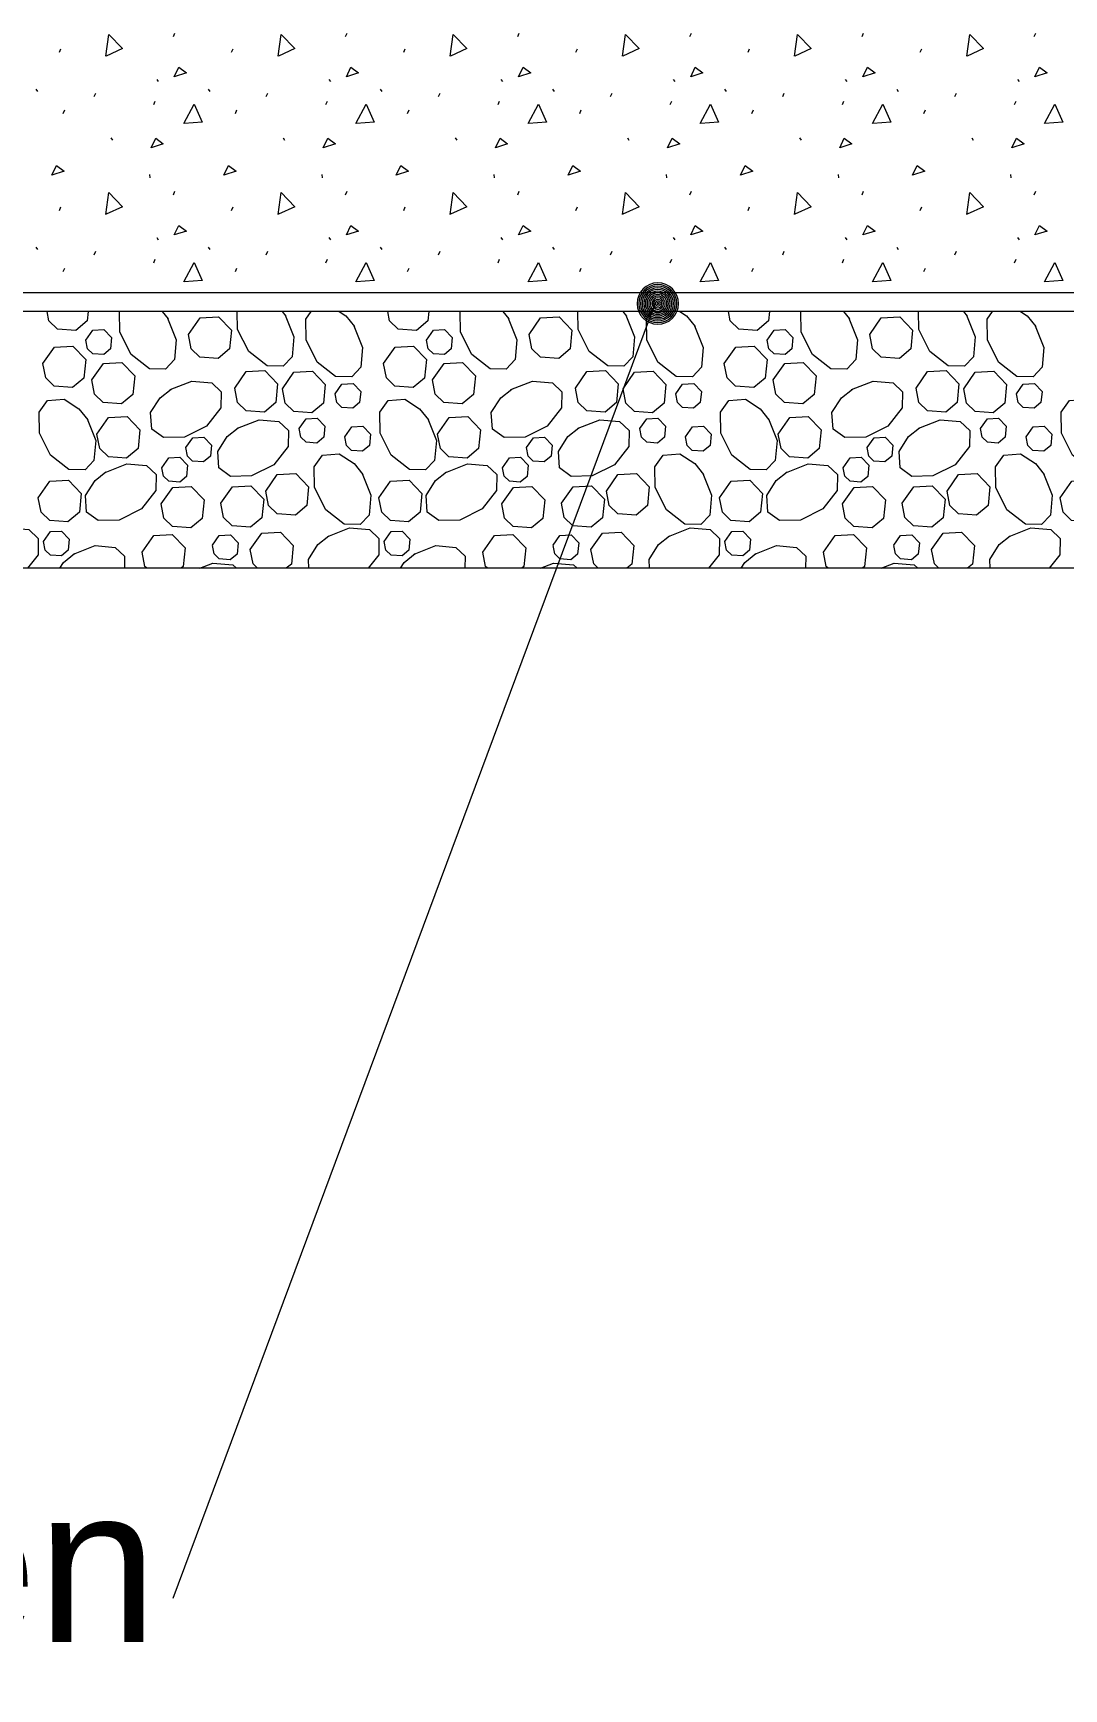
# Model space of a CAD drawing. Header units: inches. Extents: x -4443104 to -4439086, y 793046 to 798506.
# Drawn here: x -4442419.48 to -4442389.55, y 793253.97 to 793302.05 of the extents above; entities that cross this region are included whole.
import ezdxf

# ---------------------------------------------------------------- set-up
doc = ezdxf.new("R2010")
doc.units = ezdxf.units.IN
doc.header["$MEASUREMENT"] = 0
doc.layers.add('Level 1', color=7, linetype='Continuous', lineweight=0)
doc.layers.add('Level 3', color=7, linetype='Continuous', lineweight=0)
doc.styles.add('Style-Arial', font='arial.ttf')

# ---------------------------------------------------------------- blocks, each defined once
blk = doc.blocks.new('LT3_2')
at = {"layer": 'Level 3', "color": 7, "linetype": 'Continuous', "lineweight": 13, "extrusion": (0, 0, -1)}
for radius in [6, 5.52, 5.04, 4.56, 4.08, 3.6, 3.12, 2.64, 2.16, 1.68, 1.2, 0.72, 0.24]:
    blk.add_circle((0, 0), radius, dxfattribs=at)

msp = doc.modelspace()

# ---------------------------------------------------------------- linework, layer by layer
at = {"layer": 'Level 1', "color": 7, "linetype": 'Continuous', "lineweight": 13}
for p, q in [((-4442415.4074, 793301.9483), (-4442415.363, 793302.0483)), ((-4442410.4074, 793301.9483), (-4442410.363, 793302.0483)), ((-4442405.4074, 793301.9483), (-4442405.363, 793302.0483)), ((-4442400.4074, 793301.9483), (-4442400.363, 793302.0483)), ((-4442395.4074, 793301.9483), (-4442395.363, 793302.0483)), ((-4442390.4074, 793301.9483), (-4442390.363, 793302.0483)), ((-4442418.7203, 793301.4932), (-4442418.6758, 793301.5932)), ((-4442413.7203, 793301.4932), (-4442413.6758, 793301.5932)), ((-4442408.7203, 793301.4932), (-4442408.6758, 793301.5932)), ((-4442403.7203, 793301.4932), (-4442403.6758, 793301.5932)), ((-4442398.7203, 793301.4932), (-4442398.6758, 793301.5932)), ((-4442393.7203, 793301.4932), (-4442393.6758, 793301.5932)), ((-4442419.3991, 793300.4229), (-4442419.3548, 793300.3563)), ((-4442415.8944, 793300.7054), (-4442415.8499, 793300.6388)), ((-4442414.3991, 793300.4229), (-4442414.3548, 793300.3563)), ((-4442410.8944, 793300.7054), (-4442410.8499, 793300.6388)), ((-4442409.3991, 793300.4229), (-4442409.3548, 793300.3563)), ((-4442405.8944, 793300.7054), (-4442405.8499, 793300.6388)), ((-4442404.3991, 793300.4229), (-4442404.3548, 793300.3563)), ((-4442400.8944, 793300.7054), (-4442400.8499, 793300.6388)), ((-4442399.3991, 793300.4229), (-4442399.3548, 793300.3563)), ((-4442395.8944, 793300.7054), (-4442395.8499, 793300.6388)), ((-4442394.3991, 793300.4229), (-4442394.3548, 793300.3563)), ((-4442390.8944, 793300.7054), (-4442390.8499, 793300.6388)), ((-4442417.7101, 793300.2057), (-4442417.6656, 793300.3055)), ((-4442415.9785, 793299.9738), (-4442415.934, 793300.0738)), ((-4442412.7101, 793300.2057), (-4442412.6656, 793300.3055)), ((-4442410.9785, 793299.9738), (-4442410.934, 793300.0738)), ((-4442407.7101, 793300.2057), (-4442407.6656, 793300.3055)), ((-4442405.9785, 793299.9738), (-4442405.934, 793300.0738)), ((-4442402.7101, 793300.2057), (-4442402.6656, 793300.3055)), ((-4442400.9785, 793299.9738), (-4442400.934, 793300.0738)), ((-4442397.7101, 793300.2057), (-4442397.6656, 793300.3055)), ((-4442395.9785, 793299.9738), (-4442395.934, 793300.0738)), ((-4442392.7101, 793300.2057), (-4442392.6656, 793300.3055)), ((-4442390.9785, 793299.9738), (-4442390.934, 793300.0738)), ((-4442418.6093, 793299.7185), (-4442418.5648, 793299.8184)), ((-4442413.6093, 793299.7185), (-4442413.5648, 793299.8184)), ((-4442408.6093, 793299.7185), (-4442408.5648, 793299.8184)), ((-4442403.6093, 793299.7185), (-4442403.5648, 793299.8184)), ((-4442398.6093, 793299.7185), (-4442398.5648, 793299.8184)), ((-4442393.6093, 793299.7185), (-4442393.5648, 793299.8184)), ((-4442417.2216, 793299.0082), (-4442417.1773, 793298.9415)), ((-4442412.2216, 793299.0082), (-4442412.1773, 793298.9415)), ((-4442407.2216, 793299.0082), (-4442407.1773, 793298.9415)), ((-4442402.2216, 793299.0082), (-4442402.1773, 793298.9415)), ((-4442397.2216, 793299.0082), (-4442397.1773, 793298.9415)), ((-4442392.2216, 793299.0082), (-4442392.1773, 793298.9415)), ((-4442416.0995, 793297.9433), (-4442416.0884, 793297.8434)), ((-4442411.0995, 793297.9433), (-4442411.0884, 793297.8434)), ((-4442406.0995, 793297.9433), (-4442406.0884, 793297.8434)), ((-4442401.0995, 793297.9433), (-4442401.0884, 793297.8434)), ((-4442396.0995, 793297.9433), (-4442396.0884, 793297.8434)), ((-4442391.0995, 793297.9433), (-4442391.0884, 793297.8434)), ((-4442415.4074, 793297.3542), (-4442415.363, 793297.4542)), ((-4442410.4074, 793297.3542), (-4442410.363, 793297.4542)), ((-4442405.4074, 793297.3542), (-4442405.363, 793297.4542)), ((-4442400.4074, 793297.3542), (-4442400.363, 793297.4542)), ((-4442395.4074, 793297.3542), (-4442395.363, 793297.4542)), ((-4442390.4074, 793297.3542), (-4442390.363, 793297.4542)), ((-4442418.7203, 793296.899), (-4442418.6758, 793296.999)), ((-4442413.7203, 793296.899), (-4442413.6758, 793296.999)), ((-4442408.7203, 793296.899), (-4442408.6758, 793296.999)), ((-4442403.7203, 793296.899), (-4442403.6758, 793296.999)), ((-4442398.7203, 793296.899), (-4442398.6758, 793296.999)), ((-4442393.7203, 793296.899), (-4442393.6758, 793296.999)), ((-4442415.8944, 793296.1113), (-4442415.8499, 793296.0447)), ((-4442410.8944, 793296.1113), (-4442410.8499, 793296.0447)), ((-4442405.8944, 793296.1113), (-4442405.8499, 793296.0447)), ((-4442400.8944, 793296.1113), (-4442400.8499, 793296.0447)), ((-4442395.8944, 793296.1113), (-4442395.8499, 793296.0447)), ((-4442390.8944, 793296.1113), (-4442390.8499, 793296.0447)), ((-4442419.3991, 793295.8288), (-4442419.3548, 793295.7622)), ((-4442417.7101, 793295.6115), (-4442417.6656, 793295.7114)), ((-4442414.3991, 793295.8288), (-4442414.3548, 793295.7622)), ((-4442412.7101, 793295.6115), (-4442412.6656, 793295.7114)), ((-4442409.3991, 793295.8288), (-4442409.3548, 793295.7622)), ((-4442407.7101, 793295.6115), (-4442407.6656, 793295.7114)), ((-4442404.3991, 793295.8288), (-4442404.3548, 793295.7622)), ((-4442402.7101, 793295.6115), (-4442402.6656, 793295.7114)), ((-4442399.3991, 793295.8288), (-4442399.3548, 793295.7622)), ((-4442397.7101, 793295.6115), (-4442397.6656, 793295.7114)), ((-4442394.3991, 793295.8288), (-4442394.3548, 793295.7622)), ((-4442392.7101, 793295.6115), (-4442392.6656, 793295.7114)), ((-4442418.6093, 793295.1244), (-4442418.5648, 793295.2243)), ((-4442415.9785, 793295.3797), (-4442415.934, 793295.4797)), ((-4442413.6093, 793295.1244), (-4442413.5648, 793295.2243)), ((-4442410.9785, 793295.3797), (-4442410.934, 793295.4797)), ((-4442408.6093, 793295.1244), (-4442408.5648, 793295.2243)), ((-4442405.9785, 793295.3797), (-4442405.934, 793295.4797)), ((-4442403.6093, 793295.1244), (-4442403.5648, 793295.2243)), ((-4442400.9785, 793295.3797), (-4442400.934, 793295.4797)), ((-4442398.6093, 793295.1244), (-4442398.5648, 793295.2243)), ((-4442395.9785, 793295.3797), (-4442395.934, 793295.4797)), ((-4442393.6093, 793295.1244), (-4442393.5648, 793295.2243)), ((-4442390.9785, 793295.3797), (-4442390.934, 793295.4797))]:
    msp.add_line(p, q, dxfattribs=at)
at = {"layer": 'Level 1', "color": 7, "linetype": 'Continuous', "lineweight": 13, "flags": 128}
for points in [[(-4442417.3698, 793301.3784), (-4442417.2818, 793302.0128), (-4442416.8843, 793301.6023), (-4442417.3594, 793301.3822)], [(-4442412.3698, 793301.3784), (-4442412.2818, 793302.0128), (-4442411.8843, 793301.6023), (-4442412.3594, 793301.3822)], [(-4442407.3698, 793301.3784), (-4442407.2818, 793302.0128), (-4442406.8843, 793301.6023), (-4442407.3594, 793301.3822)], [(-4442402.3698, 793301.3784), (-4442402.2818, 793302.0128), (-4442401.8843, 793301.6023), (-4442402.3594, 793301.3822)], [(-4442397.3698, 793301.3784), (-4442397.2818, 793302.0128), (-4442396.8843, 793301.6023), (-4442397.3594, 793301.3822)], [(-4442392.3698, 793301.3784), (-4442392.2818, 793302.0128), (-4442391.8843, 793301.6023), (-4442392.3594, 793301.3822)], [(-4442415.3853, 793300.7828), (-4442415.252, 793301.0603), (-4442415.03, 793300.8938), (-4442415.3853, 793300.7828)], [(-4442410.3853, 793300.7828), (-4442410.252, 793301.0603), (-4442410.03, 793300.8938), (-4442410.3853, 793300.7828)], [(-4442405.3853, 793300.7828), (-4442405.252, 793301.0603), (-4442405.03, 793300.8938), (-4442405.3853, 793300.7828)], [(-4442400.3853, 793300.7828), (-4442400.252, 793301.0603), (-4442400.03, 793300.8938), (-4442400.3853, 793300.7828)], [(-4442395.3853, 793300.7828), (-4442395.252, 793301.0603), (-4442395.03, 793300.8938), (-4442395.3853, 793300.7828)], [(-4442390.3853, 793300.7828), (-4442390.252, 793301.0603), (-4442390.03, 793300.8938), (-4442390.3853, 793300.7828)], [(-4442415.1078, 793299.4189), (-4442414.808, 793299.9849), (-4442414.5749, 793299.4633), (-4442415.0966, 793299.4189)], [(-4442410.1078, 793299.4189), (-4442409.808, 793299.9849), (-4442409.5749, 793299.4633), (-4442410.0966, 793299.4189)], [(-4442405.1078, 793299.4189), (-4442404.808, 793299.9849), (-4442404.5749, 793299.4633), (-4442405.0966, 793299.4189)], [(-4442400.1078, 793299.4189), (-4442399.808, 793299.9849), (-4442399.5749, 793299.4633), (-4442400.0966, 793299.4189)], [(-4442395.1078, 793299.4189), (-4442394.808, 793299.9849), (-4442394.5749, 793299.4633), (-4442395.0966, 793299.4189)], [(-4442390.1078, 793299.4189), (-4442389.808, 793299.9849), (-4442389.5749, 793299.4633), (-4442390.0966, 793299.4189)], [(-4442416.0561, 793298.7195), (-4442415.923, 793298.997), (-4442415.701, 793298.8305), (-4442416.0561, 793298.7195)], [(-4442411.0561, 793298.7195), (-4442410.923, 793298.997), (-4442410.701, 793298.8305), (-4442411.0561, 793298.7195)], [(-4442406.0561, 793298.7195), (-4442405.923, 793298.997), (-4442405.701, 793298.8305), (-4442406.0561, 793298.7195)], [(-4442401.0561, 793298.7195), (-4442400.923, 793298.997), (-4442400.701, 793298.8305), (-4442401.0561, 793298.7195)], [(-4442396.0561, 793298.7195), (-4442395.923, 793298.997), (-4442395.701, 793298.8305), (-4442396.0561, 793298.7195)], [(-4442391.0561, 793298.7195), (-4442390.923, 793298.997), (-4442390.701, 793298.8305), (-4442391.0561, 793298.7195)], [(-4442418.94, 793297.926), (-4442418.8069, 793298.2035), (-4442418.5849, 793298.037), (-4442418.94, 793297.926)], [(-4442413.94, 793297.926), (-4442413.8069, 793298.2035), (-4442413.5849, 793298.037), (-4442413.94, 793297.926)], [(-4442408.94, 793297.926), (-4442408.8069, 793298.2035), (-4442408.5849, 793298.037), (-4442408.94, 793297.926)], [(-4442403.94, 793297.926), (-4442403.8069, 793298.2035), (-4442403.5849, 793298.037), (-4442403.94, 793297.926)], [(-4442398.94, 793297.926), (-4442398.8069, 793298.2035), (-4442398.5849, 793298.037), (-4442398.94, 793297.926)], [(-4442393.94, 793297.926), (-4442393.8069, 793298.2035), (-4442393.5849, 793298.037), (-4442393.94, 793297.926)], [(-4442417.3698, 793296.7843), (-4442417.2818, 793297.4187), (-4442416.8843, 793297.0082), (-4442417.3594, 793296.788)], [(-4442412.3698, 793296.7843), (-4442412.2818, 793297.4187), (-4442411.8843, 793297.0082), (-4442412.3594, 793296.788)], [(-4442407.3698, 793296.7843), (-4442407.2818, 793297.4187), (-4442406.8843, 793297.0082), (-4442407.3594, 793296.788)], [(-4442402.3698, 793296.7843), (-4442402.2818, 793297.4187), (-4442401.8843, 793297.0082), (-4442402.3594, 793296.788)], [(-4442397.3698, 793296.7843), (-4442397.2818, 793297.4187), (-4442396.8843, 793297.0082), (-4442397.3594, 793296.788)], [(-4442392.3698, 793296.7843), (-4442392.2818, 793297.4187), (-4442391.8843, 793297.0082), (-4442392.3594, 793296.788)], [(-4442415.3853, 793296.1887), (-4442415.252, 793296.4662), (-4442415.03, 793296.2997), (-4442415.3853, 793296.1887)], [(-4442410.3853, 793296.1887), (-4442410.252, 793296.4662), (-4442410.03, 793296.2997), (-4442410.3853, 793296.1887)], [(-4442405.3853, 793296.1887), (-4442405.252, 793296.4662), (-4442405.03, 793296.2997), (-4442405.3853, 793296.1887)], [(-4442400.3853, 793296.1887), (-4442400.252, 793296.4662), (-4442400.03, 793296.2997), (-4442400.3853, 793296.1887)], [(-4442395.3853, 793296.1887), (-4442395.252, 793296.4662), (-4442395.03, 793296.2997), (-4442395.3853, 793296.1887)], [(-4442390.3853, 793296.1887), (-4442390.252, 793296.4662), (-4442390.03, 793296.2997), (-4442390.3853, 793296.1887)], [(-4442415.1078, 793294.8248), (-4442414.808, 793295.3908), (-4442414.5749, 793294.8692), (-4442415.0966, 793294.8248)], [(-4442410.1078, 793294.8248), (-4442409.808, 793295.3908), (-4442409.5749, 793294.8692), (-4442410.0966, 793294.8248)], [(-4442405.1078, 793294.8248), (-4442404.808, 793295.3908), (-4442404.5749, 793294.8692), (-4442405.0966, 793294.8248)], [(-4442400.1078, 793294.8248), (-4442399.808, 793295.3908), (-4442399.5749, 793294.8692), (-4442400.0966, 793294.8248)], [(-4442395.1078, 793294.8248), (-4442394.808, 793295.3908), (-4442394.5749, 793294.8692), (-4442395.0966, 793294.8248)], [(-4442390.1078, 793294.8248), (-4442389.808, 793295.3908), (-4442389.5749, 793294.8692), (-4442390.0966, 793294.8248)]]:
    msp.add_lwpolyline(points, dxfattribs=at)
at = {"layer": 'Level 3', "color": 7, "linetype": 'Continuous', "lineweight": 13}
for p, q in [((-4442347.5861, 793294.5059), (-4442477.736, 793294.5059)), ((-4442415.4131, 793256.6013), (-4442401.3965, 793294.247)), ((-4442347.5861, 793293.9673), (-4442477.736, 793293.9673))]:
    msp.add_line(p, q, dxfattribs=at)
at = {"layer": 'Level 3', "color": 7, "linetype": 'Continuous', "lineweight": 0}
for p, q in [((-4442415.7336, 793293.9673), (-4442415.5594, 793293.7489)), ((-4442412.2523, 793293.9673), (-4442412.1432, 793293.8304)), ((-4442405.8401, 793293.9673), (-4442405.6659, 793293.7489)), ((-4442402.3588, 793293.9673), (-4442402.2497, 793293.8304)), ((-4442395.9466, 793293.9673), (-4442395.7724, 793293.7489)), ((-4442392.4653, 793293.9673), (-4442392.3562, 793293.8304))]:
    msp.add_line(p, q, dxfattribs=at)
at = {"layer": 'Level 3', "color": 7, "linetype": 'Continuous', "lineweight": 0, "flags": 128}
for points in [[(-4442417.8847, 793293.9673), (-4442417.9122, 793293.6919), (-4442418.2437, 793293.4162), (-4442418.7737, 793293.4544), (-4442419.0229, 793293.6964), (-4442419.0757, 793293.9673)], [(-4442415.5757, 793293.7744), (-4442415.3262, 793293.1457), (-4442415.3762, 793292.5679), (-4442415.6372, 793292.2932), (-4442416.1059, 793292.3022), (-4442416.6384, 793292.7187), (-4442416.9604, 793293.3627), (-4442416.9711, 793293.9673)], [(-4442414.9717, 793293.2987), (-4442414.6357, 793293.7769), (-4442414.0989, 793293.8074), (-4442413.7257, 793293.4207), (-4442413.7797, 793292.8787), (-4442414.1112, 793292.6029), (-4442414.6412, 793292.6412), (-4442414.8904, 793292.8829), (-4442414.9714, 793293.2987)], [(-4442412.1592, 793293.8557), (-4442411.9099, 793293.2269), (-4442411.9599, 793292.6492), (-4442412.2209, 793292.3747), (-4442412.6897, 793292.3834), (-4442413.2222, 793292.8002), (-4442413.5442, 793293.4442), (-4442413.5534, 793293.9673)], [(-4442410.1664, 793293.5507), (-4442409.9172, 793292.9219), (-4442409.9669, 793292.3442), (-4442410.2279, 793292.0697), (-4442410.6967, 793292.0784), (-4442411.2294, 793292.4952), (-4442411.5512, 793293.1392), (-4442411.5619, 793293.7459), (-4442411.4047, 793293.9673)], [(-4442410.5976, 793293.9673), (-4442410.4034, 793293.8429), (-4442410.1502, 793293.5254)], [(-4442407.9912, 793293.9673), (-4442408.0187, 793293.6919), (-4442408.3502, 793293.4162), (-4442408.8802, 793293.4544), (-4442409.1294, 793293.6964), (-4442409.1822, 793293.9673)], [(-4442405.6822, 793293.7744), (-4442405.4327, 793293.1457), (-4442405.4827, 793292.5679), (-4442405.7437, 793292.2932), (-4442406.2124, 793292.3022), (-4442406.7449, 793292.7187), (-4442407.0669, 793293.3627), (-4442407.0776, 793293.9673)], [(-4442405.0782, 793293.2987), (-4442404.7422, 793293.7769), (-4442404.2054, 793293.8074), (-4442403.8322, 793293.4207), (-4442403.8862, 793292.8787), (-4442404.2177, 793292.6029), (-4442404.7477, 793292.6412), (-4442404.9969, 793292.8829), (-4442405.0779, 793293.2987)], [(-4442402.2657, 793293.8557), (-4442402.0164, 793293.2269), (-4442402.0664, 793292.6492), (-4442402.3274, 793292.3747), (-4442402.7962, 793292.3834), (-4442403.3287, 793292.8002), (-4442403.6507, 793293.4442), (-4442403.6599, 793293.9673)], [(-4442400.2729, 793293.5507), (-4442400.0237, 793292.9219), (-4442400.0734, 793292.3442), (-4442400.3344, 793292.0697), (-4442400.8032, 793292.0784), (-4442401.3359, 793292.4952), (-4442401.6577, 793293.1392), (-4442401.6684, 793293.7459), (-4442401.5112, 793293.9673)], [(-4442400.7041, 793293.9673), (-4442400.5099, 793293.8429), (-4442400.2567, 793293.5254)], [(-4442398.0977, 793293.9673), (-4442398.1252, 793293.6919), (-4442398.4567, 793293.4162), (-4442398.9867, 793293.4544), (-4442399.2359, 793293.6964), (-4442399.2887, 793293.9673)], [(-4442395.7887, 793293.7744), (-4442395.5392, 793293.1457), (-4442395.5892, 793292.5679), (-4442395.8502, 793292.2932), (-4442396.3189, 793292.3022), (-4442396.8514, 793292.7187), (-4442397.1734, 793293.3627), (-4442397.1841, 793293.9673)], [(-4442395.1847, 793293.2987), (-4442394.8487, 793293.7769), (-4442394.3119, 793293.8074), (-4442393.9387, 793293.4207), (-4442393.9927, 793292.8787), (-4442394.3242, 793292.6029), (-4442394.8542, 793292.6412), (-4442395.1034, 793292.8829), (-4442395.1844, 793293.2987)], [(-4442392.3722, 793293.8557), (-4442392.1229, 793293.2269), (-4442392.1729, 793292.6492), (-4442392.4339, 793292.3747), (-4442392.9027, 793292.3834), (-4442393.4352, 793292.8002), (-4442393.7572, 793293.4442), (-4442393.7664, 793293.9673)], [(-4442390.3794, 793293.5507), (-4442390.1302, 793292.9219), (-4442390.1799, 793292.3442), (-4442390.4409, 793292.0697), (-4442390.9097, 793292.0784), (-4442391.4424, 793292.4952), (-4442391.7642, 793293.1392), (-4442391.7749, 793293.7459), (-4442391.6177, 793293.9673)], [(-4442390.8106, 793293.9673), (-4442390.6164, 793293.8429), (-4442390.3632, 793293.5254)], [(-4442417.9492, 793293.1322), (-4442417.7474, 793293.4192), (-4442417.4254, 793293.4377), (-4442417.2017, 793293.2054), (-4442417.2339, 793292.8802), (-4442417.4329, 793292.7147), (-4442417.7509, 793292.7379), (-4442417.9004, 793292.8829), (-4442417.9489, 793293.1322)], [(-4442408.0557, 793293.1322), (-4442407.8539, 793293.4192), (-4442407.5319, 793293.4377), (-4442407.3082, 793293.2054), (-4442407.3404, 793292.8802), (-4442407.5394, 793292.7147), (-4442407.8574, 793292.7379), (-4442408.0069, 793292.8829), (-4442408.0554, 793293.1322)], [(-4442398.1622, 793293.1322), (-4442397.9604, 793293.4192), (-4442397.6384, 793293.4377), (-4442397.4147, 793293.2054), (-4442397.4469, 793292.8802), (-4442397.6459, 793292.7147), (-4442397.9639, 793292.7379), (-4442398.1134, 793292.8829), (-4442398.1619, 793293.1322)], [(-4442419.1982, 793292.4517), (-4442418.8622, 793292.9297), (-4442418.3254, 793292.9604), (-4442417.9524, 793292.5737), (-4442418.0064, 793292.0314), (-4442418.3379, 793291.7557), (-4442418.8679, 793291.7942), (-4442419.1172, 793292.0359), (-4442419.1979, 793292.4514)], [(-4442409.3047, 793292.4517), (-4442408.9687, 793292.9297), (-4442408.4319, 793292.9604), (-4442408.0589, 793292.5737), (-4442408.1129, 793292.0314), (-4442408.4444, 793291.7557), (-4442408.9744, 793291.7942), (-4442409.2237, 793292.0359), (-4442409.3044, 793292.4514)], [(-4442399.4112, 793292.4517), (-4442399.0752, 793292.9297), (-4442398.5384, 793292.9604), (-4442398.1654, 793292.5737), (-4442398.2194, 793292.0314), (-4442398.5509, 793291.7557), (-4442399.0809, 793291.7942), (-4442399.3302, 793292.0359), (-4442399.4109, 793292.4514)], [(-4442417.7779, 793291.9769), (-4442417.4417, 793292.4549), (-4442416.9052, 793292.4857), (-4442416.5319, 793292.0989), (-4442416.5859, 793291.5567), (-4442416.9174, 793291.2809), (-4442417.4474, 793291.3194), (-4442417.6967, 793291.5612), (-4442417.7777, 793291.9767)], [(-4442413.6264, 793291.7399), (-4442413.2904, 793292.2182), (-4442412.7537, 793292.2487), (-4442412.3807, 793291.8619), (-4442412.4347, 793291.3199), (-4442412.7662, 793291.0442), (-4442413.2959, 793291.0824), (-4442413.5452, 793291.3242), (-4442413.6262, 793291.7397)], [(-4442407.8844, 793291.9769), (-4442407.5482, 793292.4549), (-4442407.0117, 793292.4857), (-4442406.6384, 793292.0989), (-4442406.6924, 793291.5567), (-4442407.0239, 793291.2809), (-4442407.5539, 793291.3194), (-4442407.8032, 793291.5612), (-4442407.8842, 793291.9767)], [(-4442403.7329, 793291.7399), (-4442403.3969, 793292.2182), (-4442402.8602, 793292.2487), (-4442402.4872, 793291.8619), (-4442402.5412, 793291.3199), (-4442402.8727, 793291.0442), (-4442403.4024, 793291.0824), (-4442403.6517, 793291.3242), (-4442403.7327, 793291.7397)], [(-4442397.9909, 793291.9769), (-4442397.6547, 793292.4549), (-4442397.1182, 793292.4857), (-4442396.7449, 793292.0989), (-4442396.7989, 793291.5567), (-4442397.1304, 793291.2809), (-4442397.6604, 793291.3194), (-4442397.9097, 793291.5612), (-4442397.9907, 793291.9767)], [(-4442393.8394, 793291.7399), (-4442393.5034, 793292.2182), (-4442392.9667, 793292.2487), (-4442392.5937, 793291.8619), (-4442392.6477, 793291.3199), (-4442392.9792, 793291.0442), (-4442393.5089, 793291.0824), (-4442393.7582, 793291.3242), (-4442393.8392, 793291.7397)], [(-4442415.5014, 793291.6962), (-4442414.8727, 793291.9454), (-4442414.2949, 793291.8954), (-4442414.0204, 793291.6344), (-4442414.0292, 793291.1657), (-4442414.4459, 793290.6332), (-4442415.0899, 793290.3112), (-4442415.6967, 793290.3004), (-4442416.0384, 793290.5432), (-4442416.0707, 793291.0267), (-4442415.7934, 793291.4589), (-4442415.4762, 793291.7122)], [(-4442412.2437, 793291.7194), (-4442411.9077, 793292.1977), (-4442411.3709, 793292.2284), (-4442410.9977, 793291.8414), (-4442411.0517, 793291.2994), (-4442411.3834, 793291.0237), (-4442411.9132, 793291.0622), (-4442412.1624, 793291.3039), (-4442412.2434, 793291.7194)], [(-4442410.7142, 793291.5719), (-4442410.5127, 793291.8587), (-4442410.1904, 793291.8772), (-4442409.9667, 793291.6449), (-4442409.9992, 793291.3199), (-4442410.1979, 793291.1544), (-4442410.5159, 793291.1774), (-4442410.6657, 793291.3224), (-4442410.7142, 793291.5717)], [(-4442405.6079, 793291.6962), (-4442404.9792, 793291.9454), (-4442404.4014, 793291.8954), (-4442404.1269, 793291.6344), (-4442404.1357, 793291.1657), (-4442404.5524, 793290.6332), (-4442405.1964, 793290.3112), (-4442405.8032, 793290.3004), (-4442406.1449, 793290.5432), (-4442406.1772, 793291.0267), (-4442405.8999, 793291.4589), (-4442405.5827, 793291.7122)], [(-4442402.3502, 793291.7194), (-4442402.0142, 793292.1977), (-4442401.4774, 793292.2284), (-4442401.1042, 793291.8414), (-4442401.1582, 793291.2994), (-4442401.4899, 793291.0237), (-4442402.0197, 793291.0622), (-4442402.2689, 793291.3039), (-4442402.3499, 793291.7194)], [(-4442400.8207, 793291.5719), (-4442400.6192, 793291.8587), (-4442400.2969, 793291.8772), (-4442400.0732, 793291.6449), (-4442400.1057, 793291.3199), (-4442400.3044, 793291.1544), (-4442400.6224, 793291.1774), (-4442400.7722, 793291.3224), (-4442400.8207, 793291.5717)], [(-4442395.7144, 793291.6962), (-4442395.0857, 793291.9454), (-4442394.5079, 793291.8954), (-4442394.2334, 793291.6344), (-4442394.2422, 793291.1657), (-4442394.6589, 793290.6332), (-4442395.3029, 793290.3112), (-4442395.9097, 793290.3004), (-4442396.2514, 793290.5432), (-4442396.2837, 793291.0267), (-4442396.0064, 793291.4589), (-4442395.6892, 793291.7122)], [(-4442392.4567, 793291.7194), (-4442392.1207, 793292.1977), (-4442391.5839, 793292.2284), (-4442391.2107, 793291.8414), (-4442391.2647, 793291.2994), (-4442391.5964, 793291.0237), (-4442392.1262, 793291.0622), (-4442392.3754, 793291.3039), (-4442392.4564, 793291.7194)], [(-4442390.9272, 793291.5719), (-4442390.7257, 793291.8587), (-4442390.4034, 793291.8772), (-4442390.1797, 793291.6449), (-4442390.2122, 793291.3199), (-4442390.4109, 793291.1544), (-4442390.7289, 793291.1774), (-4442390.8787, 793291.3224), (-4442390.9272, 793291.5717)], [(-4442417.9142, 793290.8462), (-4442417.6647, 793290.2174), (-4442417.7147, 793289.6397), (-4442417.9757, 793289.3652), (-4442418.4444, 793289.3739), (-4442418.9772, 793289.7907), (-4442419.2989, 793290.4344), (-4442419.3097, 793291.0414), (-4442419.0669, 793291.3829), (-4442418.5834, 793291.4154), (-4442418.1512, 793291.1382), (-4442417.8979, 793290.8207)], [(-4442408.0207, 793290.8462), (-4442407.7712, 793290.2174), (-4442407.8212, 793289.6397), (-4442408.0822, 793289.3652), (-4442408.5509, 793289.3739), (-4442409.0837, 793289.7907), (-4442409.4054, 793290.4344), (-4442409.4162, 793291.0414), (-4442409.1734, 793291.3829), (-4442408.6899, 793291.4154), (-4442408.2577, 793291.1382), (-4442408.0044, 793290.8207)], [(-4442398.1272, 793290.8462), (-4442397.8777, 793290.2174), (-4442397.9277, 793289.6397), (-4442398.1887, 793289.3652), (-4442398.6574, 793289.3739), (-4442399.1902, 793289.7907), (-4442399.5119, 793290.4344), (-4442399.5227, 793291.0414), (-4442399.2799, 793291.3829), (-4442398.7964, 793291.4154), (-4442398.3642, 793291.1382), (-4442398.1109, 793290.8207)], [(-4442388.2337, 793290.8462), (-4442387.9842, 793290.2174), (-4442388.0342, 793289.6397), (-4442388.2952, 793289.3652), (-4442388.7639, 793289.3739), (-4442389.2967, 793289.7907), (-4442389.6184, 793290.4344), (-4442389.6292, 793291.0414), (-4442389.3864, 793291.3829), (-4442388.9029, 793291.4154), (-4442388.4707, 793291.1382), (-4442388.2174, 793290.8207)], [(-4442417.6284, 793290.4037), (-4442417.2922, 793290.8819), (-4442416.7554, 793290.9124), (-4442416.3824, 793290.5257), (-4442416.4364, 793289.9837), (-4442416.7679, 793289.7079), (-4442417.2979, 793289.7462), (-4442417.5472, 793289.9879), (-4442417.6282, 793290.4037)], [(-4442413.5507, 793290.5729), (-4442412.9217, 793290.8222), (-4442412.3442, 793290.7722), (-4442412.0694, 793290.5112), (-4442412.0782, 793290.0424), (-4442412.4949, 793289.5097), (-4442413.1389, 793289.1879), (-4442413.7457, 793289.1772), (-4442414.0874, 793289.4199), (-4442414.1197, 793289.9034), (-4442413.8427, 793290.3357), (-4442413.5252, 793290.5889)], [(-4442411.7547, 793290.5629), (-4442411.5529, 793290.8499), (-4442411.2309, 793290.8684), (-4442411.0072, 793290.6362), (-4442411.0394, 793290.3109), (-4442411.2384, 793290.1454), (-4442411.5564, 793290.1687), (-4442411.7059, 793290.3137), (-4442411.7544, 793290.5629)], [(-4442407.7349, 793290.4037), (-4442407.3987, 793290.8819), (-4442406.8619, 793290.9124), (-4442406.4889, 793290.5257), (-4442406.5429, 793289.9837), (-4442406.8744, 793289.7079), (-4442407.4044, 793289.7462), (-4442407.6537, 793289.9879), (-4442407.7347, 793290.4037)], [(-4442403.6572, 793290.5729), (-4442403.0282, 793290.8222), (-4442402.4507, 793290.7722), (-4442402.1759, 793290.5112), (-4442402.1847, 793290.0424), (-4442402.6014, 793289.5097), (-4442403.2454, 793289.1879), (-4442403.8522, 793289.1772), (-4442404.1939, 793289.4199), (-4442404.2262, 793289.9034), (-4442403.9492, 793290.3357), (-4442403.6317, 793290.5889)], [(-4442401.8612, 793290.5629), (-4442401.6594, 793290.8499), (-4442401.3374, 793290.8684), (-4442401.1137, 793290.6362), (-4442401.1459, 793290.3109), (-4442401.3449, 793290.1454), (-4442401.6629, 793290.1687), (-4442401.8124, 793290.3137), (-4442401.8609, 793290.5629)], [(-4442397.8414, 793290.4037), (-4442397.5052, 793290.8819), (-4442396.9684, 793290.9124), (-4442396.5954, 793290.5257), (-4442396.6494, 793289.9837), (-4442396.9809, 793289.7079), (-4442397.5109, 793289.7462), (-4442397.7602, 793289.9879), (-4442397.8412, 793290.4037)], [(-4442393.7637, 793290.5729), (-4442393.1347, 793290.8222), (-4442392.5572, 793290.7722), (-4442392.2824, 793290.5112), (-4442392.2912, 793290.0424), (-4442392.7079, 793289.5097), (-4442393.3519, 793289.1879), (-4442393.9587, 793289.1772), (-4442394.3004, 793289.4199), (-4442394.3327, 793289.9034), (-4442394.0557, 793290.3357), (-4442393.7382, 793290.5889)], [(-4442391.9677, 793290.5629), (-4442391.7659, 793290.8499), (-4442391.4439, 793290.8684), (-4442391.2202, 793290.6362), (-4442391.2524, 793290.3109), (-4442391.4514, 793290.1454), (-4442391.7694, 793290.1687), (-4442391.9189, 793290.3137), (-4442391.9674, 793290.5629)], [(-4442415.0489, 793290.0114), (-4442414.8472, 793290.2984), (-4442414.5252, 793290.3167), (-4442414.3014, 793290.0847), (-4442414.3337, 793289.7594), (-4442414.5327, 793289.5939), (-4442414.8507, 793289.6169), (-4442415.0002, 793289.7619), (-4442415.0487, 793290.0114)], [(-4442410.4307, 793290.3267), (-4442410.2289, 793290.6134), (-4442409.9069, 793290.6319), (-4442409.6829, 793290.3997), (-4442409.7154, 793290.0747), (-4442409.9142, 793289.9092), (-4442410.2322, 793289.9322), (-4442410.3819, 793290.0772), (-4442410.4304, 793290.3264)], [(-4442405.1554, 793290.0114), (-4442404.9537, 793290.2984), (-4442404.6317, 793290.3167), (-4442404.4079, 793290.0847), (-4442404.4402, 793289.7594), (-4442404.6392, 793289.5939), (-4442404.9572, 793289.6169), (-4442405.1067, 793289.7619), (-4442405.1552, 793290.0114)], [(-4442400.5372, 793290.3267), (-4442400.3354, 793290.6134), (-4442400.0134, 793290.6319), (-4442399.7894, 793290.3997), (-4442399.8219, 793290.0747), (-4442400.0207, 793289.9092), (-4442400.3387, 793289.9322), (-4442400.4884, 793290.0772), (-4442400.5369, 793290.3264)], [(-4442395.2619, 793290.0114), (-4442395.0602, 793290.2984), (-4442394.7382, 793290.3167), (-4442394.5144, 793290.0847), (-4442394.5467, 793289.7594), (-4442394.7457, 793289.5939), (-4442395.0637, 793289.6169), (-4442395.2132, 793289.7619), (-4442395.2617, 793290.0114)], [(-4442390.6437, 793290.3267), (-4442390.4419, 793290.6134), (-4442390.1199, 793290.6319), (-4442389.8959, 793290.3997), (-4442389.9284, 793290.0747), (-4442390.1272, 793289.9092), (-4442390.4452, 793289.9322), (-4442390.5949, 793290.0772), (-4442390.6434, 793290.3264)], [(-4442417.3934, 793289.2919), (-4442416.7644, 793289.5412), (-4442416.1869, 793289.4912), (-4442415.9124, 793289.2302), (-4442415.9212, 793288.7614), (-4442416.3379, 793288.2289), (-4442416.9817, 793287.9069), (-4442417.5887, 793287.8962), (-4442417.9302, 793288.1389), (-4442417.9627, 793288.6224), (-4442417.6854, 793289.0547), (-4442417.3679, 793289.3079)], [(-4442415.7424, 793289.4282), (-4442415.5407, 793289.7152), (-4442415.2187, 793289.7334), (-4442414.9949, 793289.5014), (-4442415.0272, 793289.1762), (-4442415.2262, 793289.0107), (-4442415.5442, 793289.0337), (-4442415.6937, 793289.1787), (-4442415.7422, 793289.4282)], [(-4442409.9227, 793289.2599), (-4442409.6732, 793288.6312), (-4442409.7232, 793288.0534), (-4442409.9842, 793287.7789), (-4442410.4529, 793287.7877), (-4442410.9857, 793288.2044), (-4442411.3074, 793288.8484), (-4442411.3182, 793289.4552), (-4442411.0754, 793289.7969), (-4442410.5919, 793289.8292), (-4442410.1597, 793289.5522), (-4442409.9064, 793289.2347)], [(-4442407.4999, 793289.2919), (-4442406.8709, 793289.5412), (-4442406.2934, 793289.4912), (-4442406.0189, 793289.2302), (-4442406.0277, 793288.7614), (-4442406.4444, 793288.2289), (-4442407.0882, 793287.9069), (-4442407.6952, 793287.8962), (-4442408.0367, 793288.1389), (-4442408.0692, 793288.6224), (-4442407.7919, 793289.0547), (-4442407.4744, 793289.3079)], [(-4442405.8489, 793289.4282), (-4442405.6472, 793289.7152), (-4442405.3252, 793289.7334), (-4442405.1014, 793289.5014), (-4442405.1337, 793289.1762), (-4442405.3327, 793289.0107), (-4442405.6507, 793289.0337), (-4442405.8002, 793289.1787), (-4442405.8487, 793289.4282)], [(-4442400.0292, 793289.2599), (-4442399.7797, 793288.6312), (-4442399.8297, 793288.0534), (-4442400.0907, 793287.7789), (-4442400.5594, 793287.7877), (-4442401.0922, 793288.2044), (-4442401.4139, 793288.8484), (-4442401.4247, 793289.4552), (-4442401.1819, 793289.7969), (-4442400.6984, 793289.8292), (-4442400.2662, 793289.5522), (-4442400.0129, 793289.2347)], [(-4442397.6064, 793289.2919), (-4442396.9774, 793289.5412), (-4442396.3999, 793289.4912), (-4442396.1254, 793289.2302), (-4442396.1342, 793288.7614), (-4442396.5509, 793288.2289), (-4442397.1947, 793287.9069), (-4442397.8017, 793287.8962), (-4442398.1432, 793288.1389), (-4442398.1757, 793288.6224), (-4442397.8984, 793289.0547), (-4442397.5809, 793289.3079)], [(-4442395.9554, 793289.4282), (-4442395.7537, 793289.7152), (-4442395.4317, 793289.7334), (-4442395.2079, 793289.5014), (-4442395.2402, 793289.1762), (-4442395.4392, 793289.0107), (-4442395.7572, 793289.0337), (-4442395.9067, 793289.1787), (-4442395.9552, 793289.4282)], [(-4442390.1357, 793289.2599), (-4442389.8862, 793288.6312), (-4442389.9362, 793288.0534), (-4442390.1972, 793287.7789), (-4442390.6659, 793287.7877), (-4442391.1987, 793288.2044), (-4442391.5204, 793288.8484), (-4442391.5312, 793289.4552), (-4442391.2884, 793289.7969), (-4442390.8049, 793289.8292), (-4442390.3727, 793289.5522), (-4442390.1194, 793289.2347)], [(-4442419.3319, 793288.5547), (-4442418.9957, 793289.0329), (-4442418.4589, 793289.0634), (-4442418.0859, 793288.6767), (-4442418.1399, 793288.1347), (-4442418.4714, 793287.8589), (-4442419.0014, 793287.8972), (-4442419.2507, 793288.1389), (-4442419.3314, 793288.5547)], [(-4442415.7649, 793288.3774), (-4442415.4287, 793288.8554), (-4442414.8919, 793288.8862), (-4442414.5189, 793288.4994), (-4442414.5729, 793287.9572), (-4442414.9044, 793287.6814), (-4442415.4344, 793287.7199), (-4442415.6837, 793287.9617), (-4442415.7644, 793288.3772)], [(-4442414.0307, 793288.3972), (-4442413.6944, 793288.8752), (-4442413.1577, 793288.9059), (-4442412.7847, 793288.5192), (-4442412.8387, 793287.9769), (-4442413.1702, 793287.7012), (-4442413.7002, 793287.7397), (-4442413.9494, 793287.9814), (-4442414.0302, 793288.3969)], [(-4442412.7269, 793288.7477), (-4442412.3909, 793289.2259), (-4442411.8542, 793289.2567), (-4442411.4809, 793288.8697), (-4442411.5349, 793288.3277), (-4442411.8667, 793288.0519), (-4442412.3964, 793288.0904), (-4442412.6457, 793288.3322), (-4442412.7267, 793288.7477)], [(-4442409.4384, 793288.5547), (-4442409.1022, 793289.0329), (-4442408.5654, 793289.0634), (-4442408.1924, 793288.6767), (-4442408.2464, 793288.1347), (-4442408.5779, 793287.8589), (-4442409.1079, 793287.8972), (-4442409.3572, 793288.1389), (-4442409.4379, 793288.5547)], [(-4442405.8714, 793288.3774), (-4442405.5352, 793288.8554), (-4442404.9984, 793288.8862), (-4442404.6254, 793288.4994), (-4442404.6794, 793287.9572), (-4442405.0109, 793287.6814), (-4442405.5409, 793287.7199), (-4442405.7902, 793287.9617), (-4442405.8709, 793288.3772)], [(-4442404.1372, 793288.3972), (-4442403.8009, 793288.8752), (-4442403.2642, 793288.9059), (-4442402.8912, 793288.5192), (-4442402.9452, 793287.9769), (-4442403.2767, 793287.7012), (-4442403.8067, 793287.7397), (-4442404.0559, 793287.9814), (-4442404.1367, 793288.3969)], [(-4442402.8334, 793288.7477), (-4442402.4974, 793289.2259), (-4442401.9607, 793289.2567), (-4442401.5874, 793288.8697), (-4442401.6414, 793288.3277), (-4442401.9732, 793288.0519), (-4442402.5029, 793288.0904), (-4442402.7522, 793288.3322), (-4442402.8332, 793288.7477)], [(-4442399.5449, 793288.5547), (-4442399.2087, 793289.0329), (-4442398.6719, 793289.0634), (-4442398.2989, 793288.6767), (-4442398.3529, 793288.1347), (-4442398.6844, 793287.8589), (-4442399.2144, 793287.8972), (-4442399.4637, 793288.1389), (-4442399.5444, 793288.5547)], [(-4442395.9779, 793288.3774), (-4442395.6417, 793288.8554), (-4442395.1049, 793288.8862), (-4442394.7319, 793288.4994), (-4442394.7859, 793287.9572), (-4442395.1174, 793287.6814), (-4442395.6474, 793287.7199), (-4442395.8967, 793287.9617), (-4442395.9774, 793288.3772)], [(-4442394.2437, 793288.3972), (-4442393.9074, 793288.8752), (-4442393.3707, 793288.9059), (-4442392.9977, 793288.5192), (-4442393.0517, 793287.9769), (-4442393.3832, 793287.7012), (-4442393.9132, 793287.7397), (-4442394.1624, 793287.9814), (-4442394.2432, 793288.3969)], [(-4442392.9399, 793288.7477), (-4442392.6039, 793289.2259), (-4442392.0672, 793289.2567), (-4442391.6939, 793288.8697), (-4442391.7479, 793288.3277), (-4442392.0797, 793288.0519), (-4442392.6094, 793288.0904), (-4442392.8587, 793288.3322), (-4442392.9397, 793288.7477)], [(-4442389.6514, 793288.5547), (-4442389.3152, 793289.0329), (-4442388.7784, 793289.0634), (-4442388.4054, 793288.6767), (-4442388.4594, 793288.1347), (-4442388.7909, 793287.8589), (-4442389.3209, 793287.8972), (-4442389.5702, 793288.1389), (-4442389.6509, 793288.5547)], [(-4442420.8129, 793287.4322), (-4442420.1839, 793287.6814), (-4442419.6064, 793287.6317), (-4442419.3319, 793287.3707), (-4442419.3404, 793286.9019), (-4442419.6502, 793286.5059)], [(-4442419.1787, 793287.2842), (-4442418.9769, 793287.5712), (-4442418.6549, 793287.5894), (-4442418.4312, 793287.3574), (-4442418.4634, 793287.0322), (-4442418.6624, 793286.8667), (-4442418.9804, 793286.8897), (-4442419.1299, 793287.0349), (-4442419.1784, 793287.2842)], [(-4442416.3162, 793286.9772), (-4442415.9799, 793287.4554), (-4442415.4434, 793287.4862), (-4442415.0702, 793287.0992), (-4442415.1242, 793286.5572), (-4442415.1858, 793286.5059)], [(-4442414.2767, 793287.1739), (-4442414.0749, 793287.4607), (-4442413.7529, 793287.4792), (-4442413.5289, 793287.2469), (-4442413.5614, 793286.9219), (-4442413.7602, 793286.7564), (-4442414.0784, 793286.7794), (-4442414.2279, 793286.9244), (-4442414.2764, 793287.1737)], [(-4442413.1749, 793287.0499), (-4442412.8389, 793287.5282), (-4442412.3022, 793287.5587), (-4442411.9292, 793287.1719), (-4442411.9832, 793286.6299), (-4442412.1323, 793286.5059)], [(-4442411.4714, 793286.5059), (-4442411.4887, 793286.7627), (-4442411.2114, 793287.1952), (-4442410.8939, 793287.4484)], [(-4442410.9194, 793287.4322), (-4442410.2904, 793287.6814), (-4442409.7129, 793287.6317), (-4442409.4384, 793287.3707), (-4442409.4469, 793286.9019), (-4442409.7567, 793286.5059)], [(-4442409.2852, 793287.2842), (-4442409.0834, 793287.5712), (-4442408.7614, 793287.5894), (-4442408.5377, 793287.3574), (-4442408.5699, 793287.0322), (-4442408.7689, 793286.8667), (-4442409.0869, 793286.8897), (-4442409.2364, 793287.0349), (-4442409.2849, 793287.2842)], [(-4442406.4227, 793286.9772), (-4442406.0864, 793287.4554), (-4442405.5499, 793287.4862), (-4442405.1767, 793287.0992), (-4442405.2307, 793286.5572), (-4442405.2923, 793286.5059)], [(-4442404.3832, 793287.1739), (-4442404.1814, 793287.4607), (-4442403.8594, 793287.4792), (-4442403.6354, 793287.2469), (-4442403.6679, 793286.9219), (-4442403.8667, 793286.7564), (-4442404.1849, 793286.7794), (-4442404.3344, 793286.9244), (-4442404.3829, 793287.1737)], [(-4442403.2814, 793287.0499), (-4442402.9454, 793287.5282), (-4442402.4087, 793287.5587), (-4442402.0357, 793287.1719), (-4442402.0897, 793286.6299), (-4442402.2388, 793286.5059)], [(-4442401.5779, 793286.5059), (-4442401.5952, 793286.7627), (-4442401.3179, 793287.1952), (-4442401.0004, 793287.4484)], [(-4442401.0259, 793287.4322), (-4442400.3969, 793287.6814), (-4442399.8194, 793287.6317), (-4442399.5449, 793287.3707), (-4442399.5534, 793286.9019), (-4442399.8632, 793286.5059)], [(-4442399.3917, 793287.2842), (-4442399.1899, 793287.5712), (-4442398.8679, 793287.5894), (-4442398.6442, 793287.3574), (-4442398.6764, 793287.0322), (-4442398.8754, 793286.8667), (-4442399.1934, 793286.8897), (-4442399.3429, 793287.0349), (-4442399.3914, 793287.2842)], [(-4442396.5292, 793286.9772), (-4442396.1929, 793287.4554), (-4442395.6564, 793287.4862), (-4442395.2832, 793287.0992), (-4442395.3372, 793286.5572), (-4442395.3988, 793286.5059)], [(-4442394.4897, 793287.1739), (-4442394.2879, 793287.4607), (-4442393.9659, 793287.4792), (-4442393.7419, 793287.2469), (-4442393.7744, 793286.9219), (-4442393.9732, 793286.7564), (-4442394.2914, 793286.7794), (-4442394.4409, 793286.9244), (-4442394.4894, 793287.1737)], [(-4442393.3879, 793287.0499), (-4442393.0519, 793287.5282), (-4442392.5152, 793287.5587), (-4442392.1422, 793287.1719), (-4442392.1962, 793286.6299), (-4442392.3453, 793286.5059)], [(-4442391.6844, 793286.5059), (-4442391.7017, 793286.7627), (-4442391.4244, 793287.1952), (-4442391.1069, 793287.4484)], [(-4442391.1324, 793287.4322), (-4442390.5034, 793287.6814), (-4442389.9259, 793287.6317), (-4442389.6514, 793287.3707), (-4442389.6599, 793286.9019), (-4442389.9697, 793286.5059)], [(-4442418.3077, 793286.9159), (-4442417.6789, 793287.1652), (-4442417.1012, 793287.1154), (-4442416.8267, 793286.8544), (-4442416.8332, 793286.5059)], [(-4442416.1774, 793286.5059), (-4442416.2349, 793286.5617), (-4442416.3159, 793286.9772)], [(-4442412.9615, 793286.5059), (-4442413.0939, 793286.6342), (-4442413.1747, 793287.0499)], [(-4442408.4142, 793286.9159), (-4442407.7854, 793287.1652), (-4442407.2077, 793287.1154), (-4442406.9332, 793286.8544), (-4442406.9397, 793286.5059)], [(-4442406.2839, 793286.5059), (-4442406.3414, 793286.5617), (-4442406.4224, 793286.9772)], [(-4442403.068, 793286.5059), (-4442403.2004, 793286.6342), (-4442403.2812, 793287.0499)], [(-4442398.5207, 793286.9159), (-4442397.8919, 793287.1652), (-4442397.3142, 793287.1154), (-4442397.0397, 793286.8544), (-4442397.0462, 793286.5059)], [(-4442396.3904, 793286.5059), (-4442396.4479, 793286.5617), (-4442396.5289, 793286.9772)], [(-4442393.1745, 793286.5059), (-4442393.3069, 793286.6342), (-4442393.3877, 793287.0499)], [(-4442418.7106, 793286.5059), (-4442418.5997, 793286.6789), (-4442418.2822, 793286.9322)], [(-4442414.6437, 793286.5059), (-4442414.2627, 793286.6569), (-4442413.6849, 793286.6069), (-4442413.5787, 793286.5059)], [(-4442408.8171, 793286.5059), (-4442408.7062, 793286.6789), (-4442408.3887, 793286.9322)], [(-4442404.7502, 793286.5059), (-4442404.3692, 793286.6569), (-4442403.7914, 793286.6069), (-4442403.6852, 793286.5059)], [(-4442398.9236, 793286.5059), (-4442398.8127, 793286.6789), (-4442398.4952, 793286.9322)], [(-4442394.8567, 793286.5059), (-4442394.4757, 793286.6569), (-4442393.8979, 793286.6069), (-4442393.7917, 793286.5059)]]:
    msp.add_lwpolyline(points, dxfattribs=at)
at = {"layer": 'Level 3', "color": 7, "linetype": 'Continuous', "lineweight": 13, "flags": 128}
msp.add_lwpolyline([(-4442347.5861, 793286.5059), (-4442477.736, 793286.5059)], dxfattribs=at)

# ---------------------------------------------------------------- block references
at = {"layer": 'Level 3', "color": 7, "linetype": 'Continuous', "lineweight": 13, "xscale": 0.1000009313241567, "yscale": 0.1000009313241567, "zscale": 0.1000009313241567}
msp.add_blockref('LT3_2', (-4442401.3403, 793294.1943), dxfattribs=at)

# ---------------------------------------------------------------- texts
at = {"layer": 'Level 3', "color": 7, "linetype": 'Continuous', "lineweight": 13, "style": 'Style-Arial'}
msp.add_text('6 mill visqueen', height=4.5, dxfattribs=at).set_placement((-4442457.4446, 793255.323))

doc.saveas('drawing.dxf')
